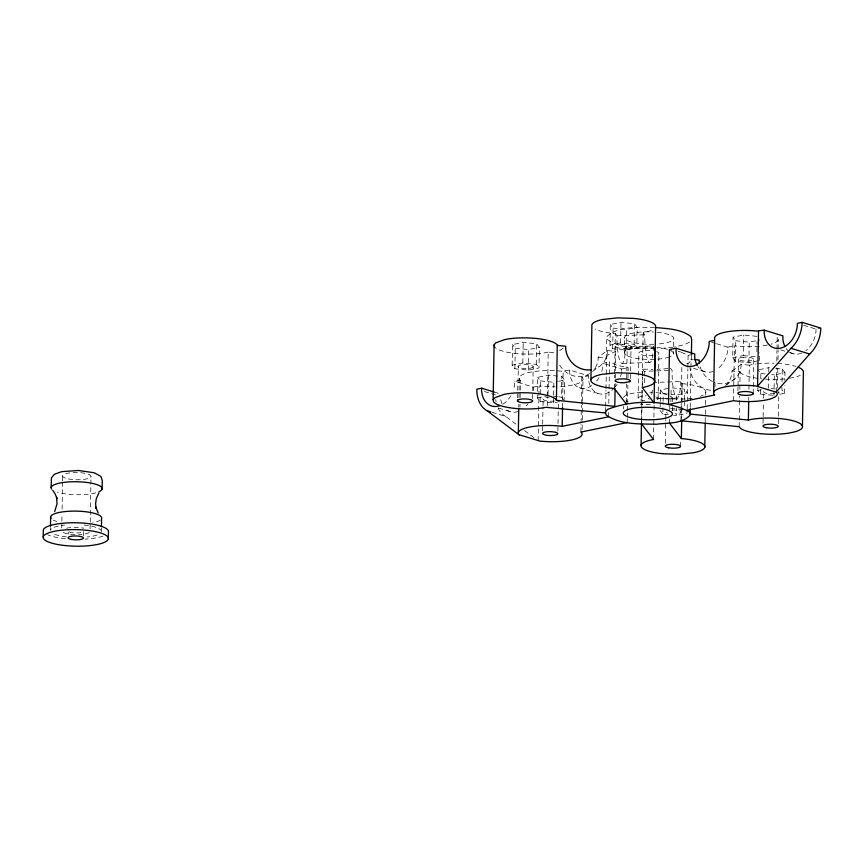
<?xml version="1.0" encoding="UTF-8"?>
<svg xmlns="http://www.w3.org/2000/svg" width="864" height="864" viewBox="0 0 864 864"><rect width="100%" height="100%" fill="white"/><g stroke="black" fill="none" stroke-linecap="round" stroke-linejoin="round"><path stroke-width="0.65" stroke-dasharray="4.32 3.24" d="M716.645 343.742L727.844 347.177L727.823 349.801A22.172 16.081 -72.9 0 1 717.466 368.982M50.447 527.504L50.393 530.194A25.542 6.48 1 0 1 64.627 525.042M61.765 527.893L61.862 522.536M61.884 521.197L62.003 514.501M62.1 509.144L62.564 482.371M62.586 481.032L62.683 475.675M68.17 534.211L68.213 531.932M83.441 535.874L83.516 531.295A7.657 1.944 1 0 1 76.367 532.991A7.657 1.944 1 0 1 68.364 531.295M90.083 528.833L90.169 523.487M90.191 522.148L90.99 476.626A14.191 3.596 1 0 0 70.578 472.813A14.191 3.596 1 0 0 68.926 479.012A14.191 3.596 1 0 0 90.99 476.626M101.358 531.889L101.423 527.861M512.147 365.17L512.514 344.596L523.195 342.392L536.62 343.775L539.363 347.36L539.006 367.945L528.314 370.138L514.89 368.755L512.147 365.17L522.839 362.977L536.263 364.36L539.006 367.945M514.89 368.755L515.257 348.17L512.514 344.596M517.428 397.861L518.486 365.71A7.657 1.944 1 0 1 527.526 364.705A7.657 1.944 1 0 1 533.174 366.93L532.764 390.679M518.778 407.084L518.821 404.406M518.94 397.721L519.286 377.633M519.966 406.998L520.009 404.32M520.128 397.634L520.43 380.225L519.826 379.76A31.925 8.1 1 0 1 561.46 371.196L569.776 370.084L588.449 375.818L588.362 378.022A22.172 16.081 -72.9 0 0 614.488 387.774M522.839 362.977L523.195 342.392M528.314 370.138L528.682 349.553L539.363 347.36M532.624 398.596L532.742 391.997M536.263 364.36L536.62 343.775M559.462 401.641L553.522 402.862L540.097 401.479L537.354 397.904L537.44 392.753M537.462 391.468L537.71 377.32L548.392 375.127L561.827 376.51L564.57 380.084L564.224 399.384M538.142 440.845L539.104 385.96L540.821 386.197A31.925 8.1 1 0 0 554.958 386.802M540.097 401.479L540.454 380.894L537.71 377.32M542.57 430.758L542.668 425.477M542.689 424.159L542.992 406.998M543.013 405.68L543.121 399.082M547.268 405.626L547.409 397.591M547.441 396.252L548.208 352.069L556.578 352.933M548.057 394.416L548.392 375.127M553.522 402.862L553.63 396.425M553.662 395.14L553.878 382.277L557.442 381.542M557.885 431.147L558.392 402.116M564.203 400.669L561.46 397.094L561.827 376.51M562.54 407.592L563.177 371.444M580.889 432.065L581.029 424.03M581.051 422.69L581.353 405.292M581.375 403.952L581.839 377.179L588.449 375.818M582.12 429.3L582.26 421.265M582.282 419.926L582.595 402.527M582.617 401.188L582.984 379.76M606.269 374.144L606.69 336.722C619.067 324.94 639.49 328.018 655.409 327.542M605.61 411.631L605.686 407.614M605.707 406.274L605.988 390.215M606.01 388.876L606.247 375.484M608.569 416.815L608.666 411.458M608.807 403.423L609.034 390.031M609.055 388.703L609.293 375.311M609.314 373.972L609.53 361.919L602.888 363.29L602.759 366.703A22.172 16.081 -72.9 0 1 601.42 372.319M609.952 345.125L610.319 324.54L621 322.337L634.424 323.719L637.168 327.305L636.811 347.89L626.119 350.082L612.695 348.7L609.952 345.125L620.644 342.922L634.068 344.304L636.811 347.89M612.695 348.7L613.062 328.115L610.319 324.54M614.347 388.433L614.444 383.076M614.542 377.719L614.585 375.052M614.606 373.712L615.308 333.547L613.429 333.418A31.925 8.1 1 0 1 595.091 329.022M615.146 386.23L615.2 383.551M615.287 378.194L615.762 346.172M620.644 342.922L621 322.337M623.408 408.92L623.452 406.404M624.391 352.361L624.65 337.23M626.119 350.082L626.486 329.497L637.168 327.305M626.26 402.613L626.594 383.864M626.681 378.508L627.199 349.056L625.514 346.853L653.346 345.913L653.227 349.909A22.172 4.234 88.1 0 1 648.464 361.433A22.172 4.234 88.1 0 1 644.792 336.312L644.836 334.811L643.151 332.608L644.749 332.359A31.925 8.1 1 0 0 653.216 329.508M627.21 422.55L627.275 418.532M627.296 417.193L627.394 411.836M627.415 410.497L627.512 405.14M627.534 403.801L627.858 385.063M627.977 378.367L628.16 367.654L617.026 365.299L609.53 361.919M630.45 378.497L631.001 346.831M634.068 344.304L634.424 323.719M644.76 400.745A10.055 2.549 1 0 1 638.096 398.023L638.885 352.804M641.477 422.41L642.038 390.28A31.925 8.1 1 0 0 644.123 393.779M642.19 387.493L642.373 376.79M642.395 375.451L643.151 332.608M641.628 424.019L641.671 421.34M641.693 420.001L642.211 390.55M642.308 385.193L642.449 377.168M642.47 375.829L642.589 369.133L653.022 369.36M653.53 439.549L653.756 426.157M653.789 424.818L654.134 404.741M658.141 398.758L658.93 353.538M660.172 406.685L660.236 402.829M660.258 401.544L660.463 389.966L669.956 388.012M668.218 414.677L662.85 414.126L663.055 402.548M663.077 401.263L663.206 393.541L660.463 389.966M665.334 443.34L665.744 419.591M665.777 418.273L665.885 411.674A7.657 1.944 1 0 0 667.764 413.111M669.47 423.09L669.546 419.083M669.708 409.709L669.784 405.691M670.896 401.922L671.144 387.763L684.569 389.146L687.312 392.731L676.631 394.924L671.263 394.373M672.44 410.562L672.505 406.782M672.602 401.738L672.646 399.211M673.434 353.992L673.477 351.475M673.564 346.432L673.693 338.872M673.585 415.228L676.274 415.508L676.404 407.786M676.544 400.064L676.631 394.924M680.573 446.494L680.67 441.212M680.918 420.736L681.124 408.683M681.156 407.344L681.221 403.326M681.242 401.987L681.88 365.839M681.718 418.522L681.977 403.801M681.998 402.462L682.322 383.724L680.659 381.553L654.145 382.45M684.277 405.875L684.374 400.723M684.396 399.438L684.569 389.146M687.02 409.45L686.956 413.316L676.274 415.508M687.172 408.888L687.874 368.734M687.895 367.394L688.1 355.342L680.832 352.058M690.239 407.376L690.336 402.019M690.358 400.68L690.919 368.55M690.941 367.211L691.081 359.176L693.414 359.424M686.707 363.96L689.213 362.686L691.308 359.953L691.394 354.812M705.229 421.859L705.51 405.799M705.532 404.46L705.672 396.425M705.694 395.086L705.737 392.407M714.971 386.942L715.036 382.936M758.376 360.774L748.872 362.729L735.448 361.346L732.704 357.761L733.072 337.176L743.753 334.984L757.177 336.366M733.504 400.712L734.454 345.816L736.182 346.064A31.925 8.1 1 0 0 759.305 346.194M735.448 361.346L735.804 340.762L733.072 337.176M737.942 390.841L738.018 386.888M738.04 385.571L738.493 359.176M739.174 426.73L739.271 421.373M739.292 420.044L739.714 395.939M739.832 389.243L740.135 371.844L732.024 371.012A22.172 20.326 54 0 1 726.559 384.61M732.704 357.761L743.386 355.568L743.753 334.984M748.872 362.729L749.239 342.144L759.92 339.941M748.732 399.989L748.775 397.31M748.915 389.275L749.336 365.18L753.646 364.273A31.925 8.1 1 0 1 756.011 363.949M753.17 393.422L753.268 388.141M753.289 386.824L753.764 359.111M756.907 351.81L757.091 341.518M772.61 395.302L760.525 394.06L757.782 390.474L757.825 387.904M759.564 360.526L759.694 352.814M760.525 394.06L760.612 388.908M760.795 378.616L760.882 373.475L758.138 369.889M763.009 423.274L763.106 417.992M763.128 416.675L763.355 403.477M763.452 398.207L763.56 391.608M768.463 388.282L768.668 376.704M768.755 371.552L768.82 367.697L771.509 367.978M773.95 395.442L774.306 374.857L784.998 372.654L784.858 380.376M776.239 391.921L776.66 367.826M776.779 361.13L776.963 350.428M776.984 349.088L777.2 337.036L777.816 337.511A31.925 8.1 1 0 1 771.001 344.153M777.503 387.828L777.892 365.062M777.989 359.705L778.151 350.341M778.172 349.002L778.345 339.628M778.302 423.781L778.853 392.116M781.931 387.094L781.888 389.664L784.631 393.239L778.702 394.459M782.028 381.942L782.255 369.079L772.848 368.118M784.631 393.239L784.771 385.528M615.308 333.547L616.993 335.75L616.95 337.252A22.172 4.234 88.1 0 0 620.622 362.372A22.172 4.234 88.1 0 0 625.385 350.849L625.514 346.853M606.323 357.307L608.418 354.575L615.751 351.421L607.349 350.557L598.18 357.221L598.061 360.407A22.172 20.326 54 0 1 593.546 370.138M607.349 350.557L607.23 353.743A22.172 20.326 54 0 1 593.86 369.166M520.43 380.225L514.75 381.391L514.62 384.804A22.172 16.081 -72.9 0 1 513.281 390.431M533.293 390.539L533.423 387.126L514.75 381.391M569.776 370.084L569.689 372.298A22.172 16.081 -72.9 0 0 591.937 385.495M621.475 371.293L621.562 369.014L602.888 363.29M533.174 366.93L532.667 367.405A7.657 1.944 1 0 1 523.627 368.41A7.657 1.944 1 0 1 517.979 366.185M559.634 350.708L563.706 347.749M592.596 371.39L598.709 366.941M732.024 371.012L741.193 364.338L749.336 365.18M725.609 385.538L734.778 378.875M689.58 342.101L684.731 344.563L674.125 347.101M548.208 352.069L546.944 352.415A31.925 8.1 1 0 1 494.618 347.026M789.491 378.27L795.712 376.974A31.925 8.1 1 0 0 800.291 375.278M558.63 381.305L564.57 380.084M533.423 387.126L539.104 385.96M621.562 369.014L628.16 367.654M688.1 355.342L693.641 354.208M727.844 347.177L734.454 345.816M803.542 325.242L815.994 329.065L819.601 328.32M537.354 397.904L546.847 395.95M759.326 369.652L768.82 367.697M757.782 390.474L761.346 389.75M627.199 349.056L640.213 347.911L653.8 348.052M673.013 347.274L657.785 348.764M687.96 398.844L692.226 398.196M667.915 368.593L657.029 369.349M685.325 399.028L663.574 398.844A31.925 8.1 1 0 1 656.111 397.786M616.993 335.75L644.836 334.811M622.296 363.388L650.138 362.459M642.589 369.133L644.252 371.304L669.438 370.462M655.916 398.833L677.128 398.12M655.322 348.775C639.306 348.278 621.151 349.132 607.489 339.552L606.69 336.722M682.322 383.724L684.202 383.843A31.925 8.1 1 0 1 700.402 396.295M613.062 328.115L626.486 329.497M735.804 340.762L749.239 342.144M743.386 355.568L756.821 356.951M515.257 348.17L528.682 349.553M760.882 373.475L766.249 374.026M771.628 374.576L774.306 374.857M598.18 357.221L606.55 358.085M771.152 388.562L775.181 388.973M540.454 380.894L553.878 382.277M663.206 393.541L669.924 394.232M553.403 396.263L557.431 396.673M558.781 396.814L561.46 397.094M670.788 408.348L684.212 409.73M678.208 351.4L680.616 351.972M780.689 349.909L788.152 352.199M789.404 352.577L793.13 353.722M711.666 342.209L715.403 343.354M693.49 368.302L704.689 371.736M579.172 387.655L597.845 393.39M494.089 392.018L499.068 393.541M484.304 391.478L495.504 394.913M498.506 408.056L509.706 411.491M492.08 412.29L505.775 416.491L517.255 425.131M524.567 430.628L533.974 437.702M581.839 377.179L582.455 377.644A31.925 8.1 1 0 1 558.662 386.694M740.135 371.844L741.409 373.442A31.925 8.1 1 0 0 761.519 378.799M782.255 369.079L784.998 372.654M670.432 368.204L672.095 370.375A22.172 4.234 88.1 0 0 676.004 397.408A22.172 4.234 88.1 0 0 680.659 381.553M660.107 410.54L662.85 414.126M691.081 359.176L691.308 359.953M815.994 329.065L816.005 331.258A22.172 16.081 -72.9 0 1 805.918 350.633M784.62 378.886A31.925 8.1 1 0 1 765.558 379.134M757.242 363.798A31.925 8.1 1 0 1 774.025 363.236M777.568 363.42A31.925 8.1 1 0 1 795.971 366.455M741.193 364.338A22.172 20.326 54 0 1 714.42 382.331M712.346 381.424A22.172 20.326 54 0 1 699.851 365.645M710.672 390.29A22.172 20.326 54 0 1 690.077 367.805M644.641 382.774A22.172 4.234 88.1 0 1 644.306 377.05M644.274 375.894A22.172 4.234 88.1 0 1 644.252 371.304M652.352 390.269A22.172 4.234 88.1 0 1 651.305 396.014M649.285 399.06A22.172 4.234 88.1 0 1 648.162 398.336M767.491 345.006A31.925 8.1 1 0 1 760.558 346.064M656.564 351.648A10.055 2.549 1 0 1 657.191 354.758M653.227 355.547A10.055 2.549 1 0 1 638.874 353.138A10.055 2.549 1 0 1 652.277 350.827M655.776 396.868A10.055 2.549 1 0 1 656.402 399.978M638.096 398.023A10.055 2.549 1 0 1 646.294 395.852M672.052 410A7.657 1.944 1 0 1 681.048 411.674A7.657 1.944 1 0 1 675.011 413.856M657.115 332.273A24.581 6.242 1 0 1 673.747 338.548A24.581 6.242 1 0 1 656.413 344.131M653.929 344.25A24.581 6.242 1 0 1 624.596 337.716A24.581 6.242 1 0 1 653.378 331.97M670.183 396.004A24.581 6.242 1 0 1 671.382 400.788M650.333 404.644A24.581 6.242 1 0 1 640.181 404.168M628.279 401.749A24.581 6.242 1 0 1 626.065 400.788M623.603 397.57A24.581 6.242 1 0 1 643.367 392.191M649.771 392.202A24.581 6.242 1 0 1 652.32 392.321M656.068 392.623A24.581 6.242 1 0 1 666.63 394.589M713.243 371.336A22.172 16.081 -72.9 0 1 697.907 366.476M670.972 350.784A24.581 6.242 1 0 1 670.432 356.54M669.319 356.983A24.581 6.242 1 0 1 637.427 358.506A24.581 6.242 1 0 1 626.108 350.482A24.581 6.242 1 0 1 655.636 347.285M656.856 347.404A24.581 6.242 1 0 1 667.418 349.369M554.364 401.058A7.657 1.944 1 0 1 545.162 400.518L544.007 400.086A7.657 1.944 1 0 1 549.072 397.364M589.54 373.615A22.172 20.326 54 0 1 558.587 363.031M778.723 391.608A7.657 1.944 1 0 1 778.453 392.602M774.587 393.66A7.657 1.944 1 0 1 764.834 392.828A7.657 1.944 1 0 1 766.163 390.312M621.432 372.427A22.172 16.081 -72.9 0 1 620.438 376.952M617.134 384.242A22.172 16.081 -72.9 0 1 615.19 386.953M599.054 377.557A22.172 16.081 -72.9 0 1 595.814 382.05M527.731 404.201A22.172 16.081 -72.9 0 1 526.349 405.886M518.206 411.502A22.172 16.081 -72.9 0 1 506.045 409.32M502.006 403.736A22.172 16.081 -72.9 0 1 500.342 397.483M510.916 395.658A22.172 16.081 -72.9 0 1 500.612 405.367M505.775 416.491A28.382 20.585 -72.9 0 1 498.128 408.046M496.109 401.868A28.382 20.585 -72.9 0 1 495.742 399.622M801.706 353.095A22.172 16.081 -72.9 0 1 789.35 351.853M788.497 351.173A22.172 16.081 -72.9 0 1 786.251 348.656M95.796 492.826A25.542 6.48 1 0 1 57.391 492.178M97.081 535A25.542 6.48 1 0 1 87.134 537.041M66.377 536.9A25.542 6.48 1 0 1 52.952 533.52M84.132 525.042A25.542 6.48 1 0 1 100.926 530.194M100.278 520.085A25.542 6.48 1 0 1 92.912 522.752M56.884 521.543A25.542 6.48 1 0 1 53.19 520.074M102.978 536.101A32.638 8.284 1 0 1 84.942 539.147M65.329 538.704A32.638 8.284 1 0 1 47.585 534.708M89.305 532.429A14.191 3.596 1 0 1 78.613 534.622M74.92 534.622A14.191 3.596 1 0 1 63.137 532.418M66.539 528.174A14.191 3.596 1 0 1 83.776 528.185M743.558 357.275L741.776 357.48A7.657 1.944 1 0 0 739.832 360.148L741.172 360.547A7.657 1.944 1 0 0 751.27 360.677A7.657 1.944 1 0 0 752.436 358.15L751.097 357.75A7.657 1.944 1 0 0 743.558 357.275M622.188 344.563L620.266 344.671A7.657 1.944 1 0 0 616.032 346.939A7.657 1.944 1 0 0 624.575 348.44L626.497 348.332A7.657 1.944 1 0 0 630.731 346.075A7.657 1.944 1 0 0 622.188 344.563"/><path stroke-width="1.3" d="M687.15 410.227L733.504 400.712L735.221 400.95A31.925 8.1 1 0 0 772.038 398.401L775.742 396.565L777.384 394.513L776.855 392.396L755.849 385.949A31.925 8.1 1 0 0 714.215 394.502L714.83 394.978L668.509 404.492L669.47 349.607L676.08 348.246L676.048 351.216A22.172 16.081 -72.9 0 0 692.388 366.26A22.172 16.081 -72.9 0 0 709.15 344.066L709.182 341.453L714.463 340.362M43.2 536.814L43.319 529.956A32.638 8.284 1 0 1 78.073 522.817A32.638 8.284 1 0 1 108.432 532.127L108.313 538.996A32.638 8.284 1 0 1 57.575 544.482A32.638 8.284 1 0 1 61.376 530.237A32.638 8.284 1 0 1 108.313 538.996M50.468 526.154L50.63 516.737M51.149 487.372L51.43 477.846L54.335 474.293L61.754 471.647L78.376 470.491L94.079 472.727L100.85 476.345L102.254 480.438L102.103 489.078M101.444 526.511L101.585 518.443A25.542 6.48 1 0 0 74.488 511.099A25.542 6.48 1 0 0 51.052 518.432M605.588 412.97L545.983 407.311A31.925 8.1 1 0 1 493.657 401.922L493.128 399.794L494.089 344.909L495.731 342.868L504.932 339.53A31.925 8.1 1 0 1 557.258 344.92L556.416 400.302L614.801 406.307L615.103 388.908M518.335 432.529L518.756 408.424M627.21 422.55L580.889 432.065L581.504 432.54A31.925 8.1 1 0 1 539.87 441.094L518.864 434.646A31.925 8.1 1 0 1 560.498 426.092L562.216 426.33L562.54 407.592M590.933 379.739L591.894 324.853A31.925 8.1 1 0 1 602.737 319.475L617.566 317.866L634.057 318.416A31.925 8.1 1 0 1 655.592 326.981L654.631 381.877M641.088 445.165L641.455 423.749M655.042 348.127L654.091 403.024L642.19 387.493L643.788 387.256A31.925 8.1 1 0 0 633.096 373.313L616.615 372.762L601.776 374.36A31.925 8.1 1 0 0 612.468 388.303L614.347 388.433L626.238 403.952M641.628 424.019L653.53 439.549L651.931 439.787A31.925 8.1 1 0 0 662.612 453.73L679.104 454.28L693.932 452.682A31.925 8.1 1 0 0 683.251 438.739L681.361 438.61L681.696 419.861M690.217 408.715L690.131 414.072L748.375 420.066L752.684 419.17A31.925 8.1 1 0 1 800.766 423.997L802.451 426.103A31.925 8.1 1 0 1 794.761 431.86L788.53 433.166A31.925 8.1 1 0 1 740.459 428.328L739.174 426.73L680.918 420.736M691.416 353.516L691.664 339.368L690.854 336.55C680.918 328.892 667.418 328.676 655.409 327.542M704.786 447.304L705.197 423.198M713.686 392.386L714.647 337.5A31.925 8.1 1 0 1 756.81 331.063L764.208 330.145L782.881 335.869L782.892 339.25A22.172 16.081 -72.9 0 0 785.02 346.626M748.375 420.066L748.71 401.328M758.527 331.312L757.566 386.197L791.035 348.311A28.382 20.585 -72.9 0 0 802.127 322.348L820.8 328.082A28.382 20.585 -72.9 0 1 809.698 354.046L776.239 391.921M802.451 426.103L803.401 371.207L801.716 369.112A31.925 8.1 1 0 0 797.98 367.157M519.48 435.121L487.102 410.756A28.382 20.585 -72.9 0 1 476.831 389.189L481.637 388.195L481.55 390.409A22.172 16.081 -72.9 0 0 499.532 405.778M54.637 511.607L57.024 503.896L56.614 497.405L56.948 498.722L55.318 494.208L52.661 490.234M98.939 492.815L96.293 498.733L95.612 503.55L96.12 508.41L95.796 507.092L98.194 513.011M493.128 399.794L494.77 397.753L503.971 394.416A31.925 8.1 1 0 1 556.297 399.805L556.416 400.302M802.127 322.348L797.321 323.341L797.332 325.523A22.172 16.081 -72.9 0 1 780.862 348.073A22.172 16.081 -72.9 0 1 764.219 333.526L764.208 330.145M562.216 426.33L608.569 416.815M557.377 345.406L565.747 346.27L565.661 348.667A22.172 20.326 54 0 0 591.235 369.738M694.58 359.543L699.235 360.018A22.172 20.326 54 0 0 699.43 363.398M669.47 349.607L671.296 349.866M791.035 348.311L809.698 354.046M676.08 348.246L694.742 353.981L694.71 356.94A22.172 16.081 -72.9 0 0 697.28 365.472M481.637 388.195L494.089 392.018M487.102 410.756L490.838 411.901M669.47 423.09L681.361 438.61M494.089 344.909L494.618 347.026M51.57 489.067A25.542 6.48 1 0 1 80.557 481.885A25.542 6.48 1 0 1 98.982 491.724M607.457 409.46L605.372 412.204L606.172 415.022C620.579 425.012 639.673 423.781 656.467 424.246C667.656 422.69 682.355 424.224 690.347 414.839L689.537 412.02C666.068 399.211 632.059 399.73 607.457 409.46M517.882 400.01L517.374 400.496A7.657 1.944 1 0 0 523.033 402.71A7.657 1.944 1 0 0 532.073 401.717L532.58 401.231A7.657 1.944 1 0 0 529.61 399.395L527.872 399.114A7.657 1.944 1 0 0 518.875 399.589L517.882 400.01M753.073 393.93L752.458 394.394A7.657 1.944 1 0 1 740.578 394.859L739.228 394.459A7.657 1.944 1 0 1 739.692 392.094L742.964 391.576A7.657 1.944 1 0 1 750.492 392.051L751.842 392.45A7.657 1.944 1 0 1 753.073 393.93M629.932 381.618L623.981 382.752A7.657 1.944 1 0 1 615.438 381.24A7.657 1.944 1 0 1 619.672 378.983L623.581 378.886A7.657 1.944 1 0 1 629.932 381.618M555.8 432.356L554.256 432.011A7.657 1.944 1 0 0 545.746 431.935A7.657 1.944 1 0 0 542.711 433.901L544.568 434.819A7.657 1.944 1 0 0 554.612 435.251A7.657 1.944 1 0 0 556.956 432.788L555.8 432.356M668.66 447.779A7.657 1.944 1 0 0 680.573 446.494A7.657 1.944 1 0 0 669.557 444.431A7.657 1.944 1 0 0 668.66 447.779M634.165 418.478A24.581 6.242 1 0 0 672.376 414.342A24.581 6.242 1 0 0 637.027 407.743A24.581 6.242 1 0 0 634.165 418.478M766.346 427.712A7.657 1.944 1 0 0 778.248 426.416A7.657 1.944 1 0 0 767.232 424.364A7.657 1.944 1 0 0 766.346 427.712M71.485 539.449A7.657 1.944 1 0 0 83.398 538.153A7.657 1.944 1 0 0 72.382 536.101A7.657 1.944 1 0 0 71.485 539.449"/></g></svg>
